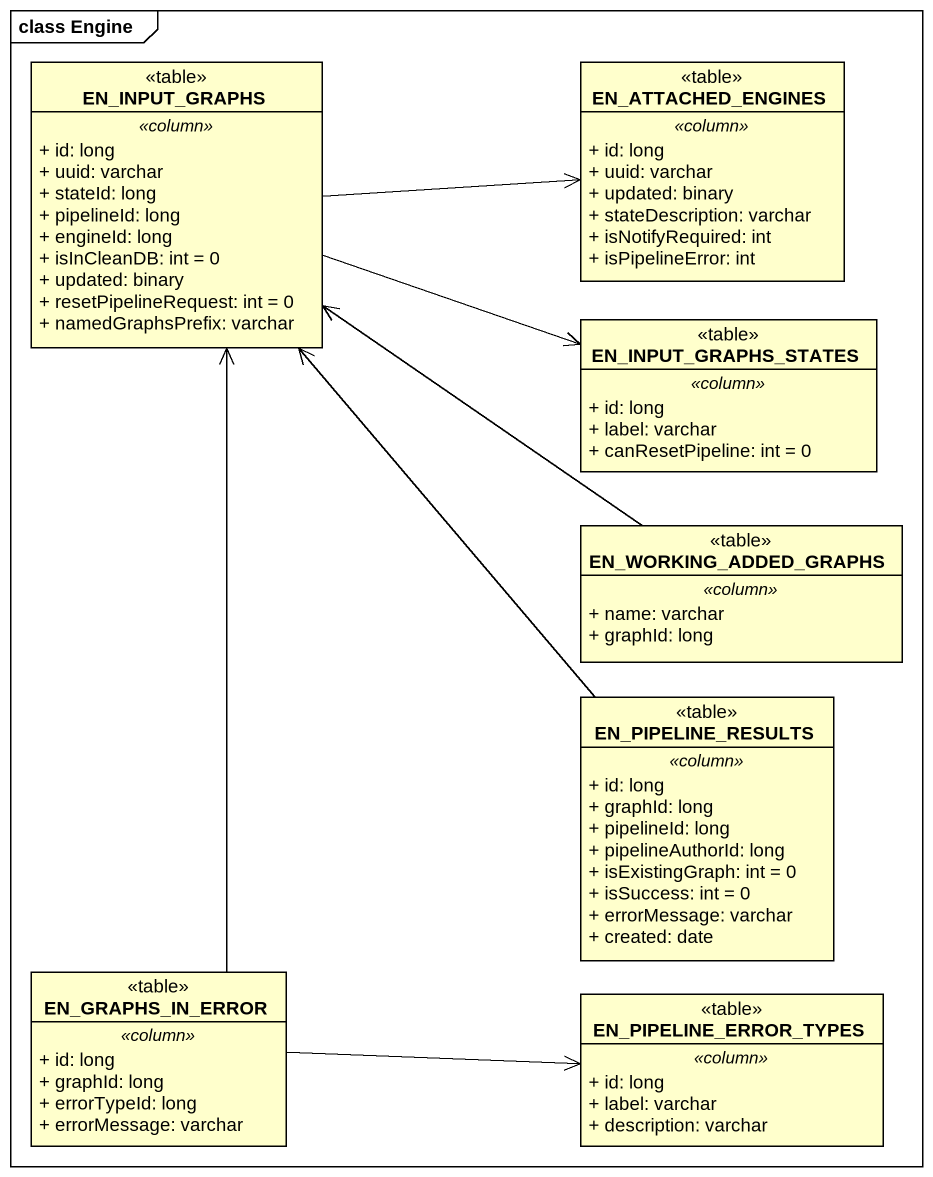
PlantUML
@startuml
mainframe class Engine
hide circle
hide empty members
skinparam classAttributeIconSize 0
class EN_INPUT_GRAPHS <<table>> {
  .. <<column>> ..
  + id: long
  + uuid: varchar
  + stateId: long
  + pipelineId: long
  + engineId: long
  + isInCleanDB: int = 0
  + updated: binary
  + resetPipelineRequest: int = 0
  + namedGraphsPrefix: varchar
}
class EN_ATTACHED_ENGINES <<table>> {
  .. <<column>> ..
  + id: long
  + uuid: varchar
  + updated: binary
  + stateDescription: varchar
  + isNotifyRequired: int
  + isPipelineError: int
}
class EN_INPUT_GRAPHS_STATES <<table>> {
  .. <<column>> ..
  + id: long
  + label: varchar
  + canResetPipeline: int = 0
}
class EN_WORKING_ADDED_GRAPHS <<table>> {
  .. <<column>> ..
  + name: varchar
  + graphId: long
}
class EN_PIPELINE_RESULTS <<table>> {
  .. <<column>> ..
  + id: long
  + graphId: long
  + pipelineId: long
  + pipelineAuthorId: long
  + isExistingGraph: int = 0
  + isSuccess: int = 0
  + errorMessage: varchar
  + created: date
}
class EN_GRAPHS_IN_ERROR <<table>> {
  .. <<column>> ..
  + id: long
  + graphId: long
  + errorTypeId: long
  + errorMessage: varchar
}
class EN_PIPELINE_ERROR_TYPES <<table>> {
  .. <<column>> ..
  + id: long
  + label: varchar
  + description: varchar
}
EN_INPUT_GRAPHS -right-> EN_ATTACHED_ENGINES
EN_INPUT_GRAPHS -right-> EN_INPUT_GRAPHS_STATES
EN_WORKING_ADDED_GRAPHS -up-> EN_INPUT_GRAPHS
EN_PIPELINE_RESULTS -up-> EN_INPUT_GRAPHS
EN_GRAPHS_IN_ERROR -up-> EN_INPUT_GRAPHS
EN_GRAPHS_IN_ERROR -right-> EN_PIPELINE_ERROR_TYPES
@enduml
